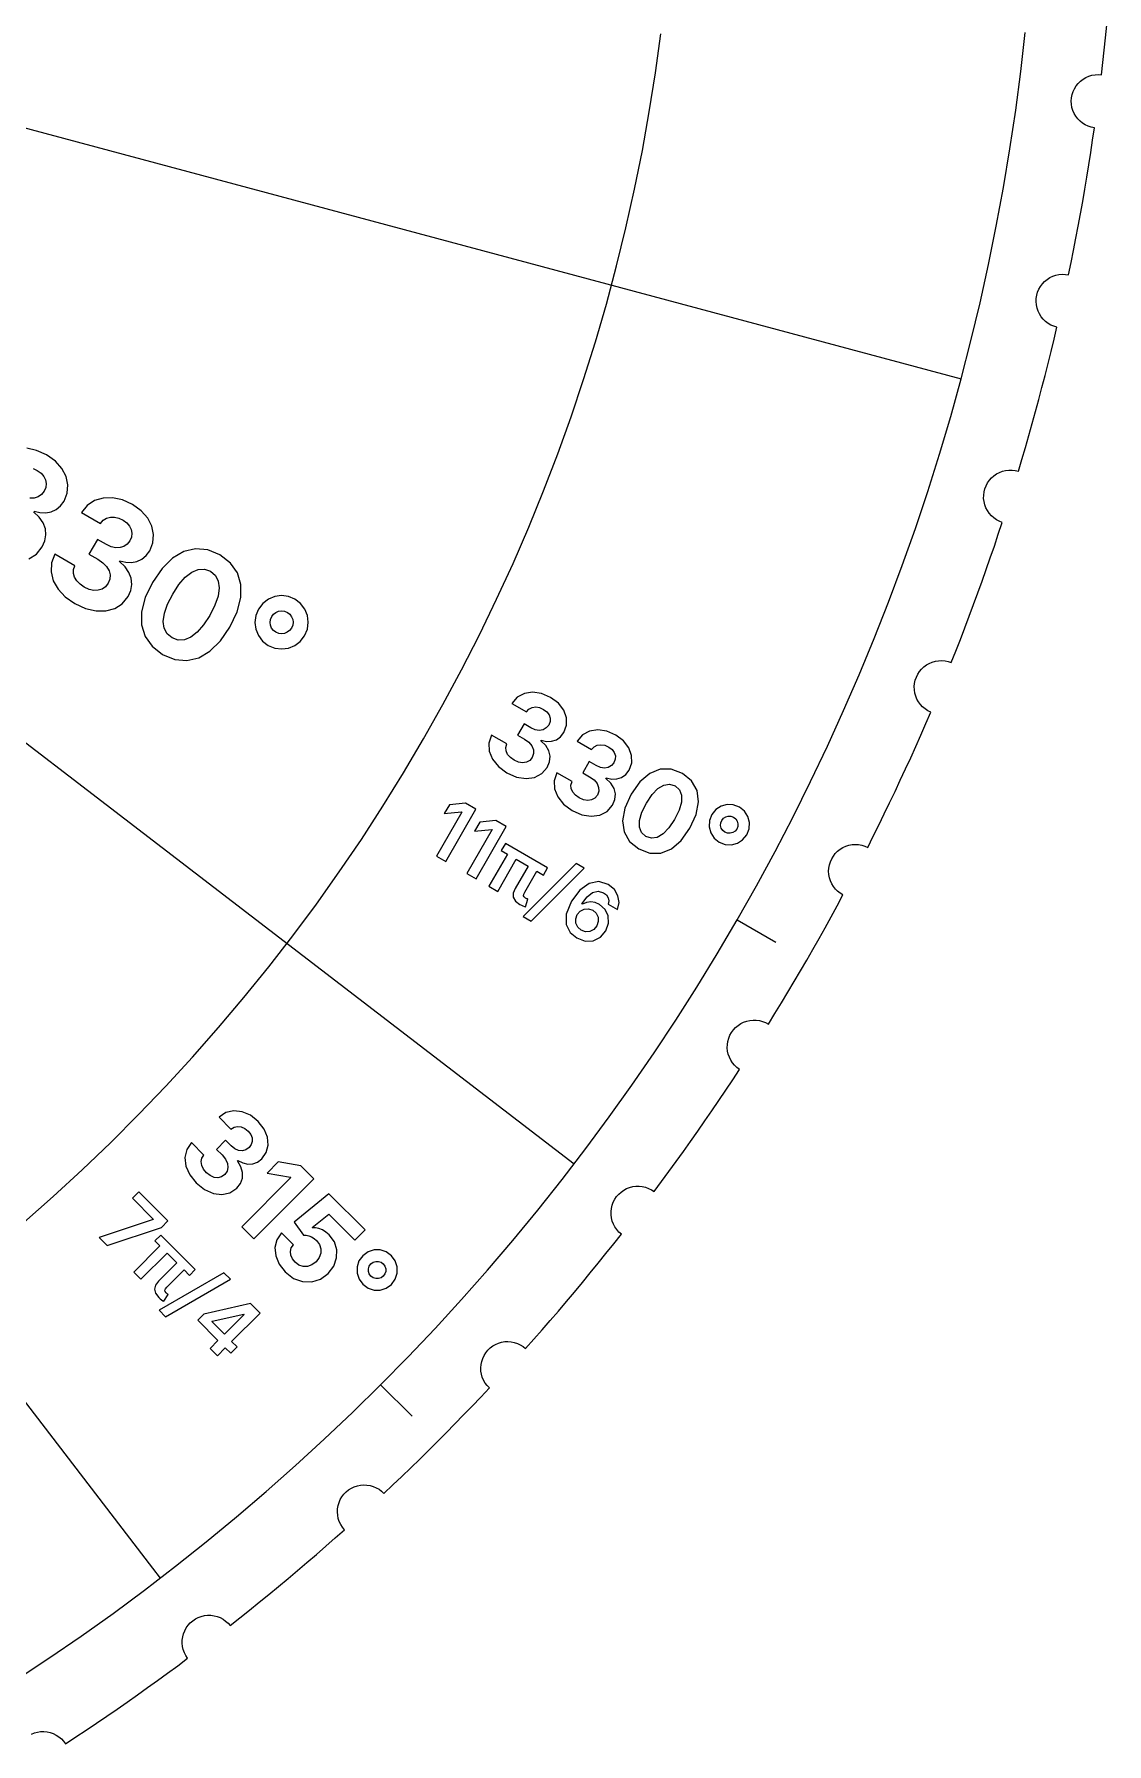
# Model space of a CAD drawing. Header units: millimetres. Extents: x 0 to 208, y 0 to 208.
# Drawn here: x 159.5 to 207.5, y 16.9 to 93.4 of the extents above; entities that cross this region are included whole.
import ezdxf

# ---------------------------------------------------------------- set-up
doc = ezdxf.new("R2010")
doc.units = ezdxf.units.MM
for name, color, linetype in [('CORTE', 1, 'CONTINUOUS'), ('GRAVAR', 7, 'CONTINUOUS'), ('MARCAR', 5, 'CONTINUOUS')]:
    doc.layers.add(name, color=color, linetype=linetype)

msp = doc.modelspace()

# ---------------------------------------------------------------- linework, layer by layer
at = {"layer": 'CORTE'}
msp.add_lwpolyline([(159.361, 17.369), (159.494, 17.424), (159.634, 17.462), (159.776, 17.483), (159.921, 17.487), (160.065, 17.473), (160.206, 17.442), (160.342, 17.394), (160.472, 17.331), (160.593, 17.252), (160.703, 17.16), (160.802, 17.054), (160.887, 16.938), (161.352, 17.243), (161.816, 17.551), (162.277, 17.862), (162.737, 18.175), (163.195, 18.49), (163.652, 18.808), (164.107, 19.128), (164.56, 19.451), (165.011, 19.776), (165.461, 20.104), (165.909, 20.434), (166.355, 20.766), (166.275, 20.886), (166.21, 21.015), (166.16, 21.151), (166.128, 21.292), (166.113, 21.435), (166.114, 21.579), (166.134, 21.723), (166.17, 21.862), (166.223, 21.997), (166.291, 22.124), (166.375, 22.242), (166.472, 22.349), (166.581, 22.443), (166.7, 22.524), (166.829, 22.59), (166.964, 22.64), (167.105, 22.673), (167.248, 22.69), (167.393, 22.688), (167.536, 22.67), (167.676, 22.635), (167.81, 22.583), (167.938, 22.515), (168.056, 22.432), (168.164, 22.336), (168.259, 22.227), (168.695, 22.572), (169.13, 22.919), (169.563, 23.269), (169.994, 23.621), (170.423, 23.975), (170.85, 24.331), (171.275, 24.69), (171.698, 25.051), (172.12, 25.414), (172.539, 25.78), (172.957, 26.148), (173.372, 26.518), (173.282, 26.63), (173.206, 26.753), (173.145, 26.884), (173.1, 27.021), (173.072, 27.163), (173.061, 27.307), (173.068, 27.451), (173.092, 27.593), (173.133, 27.732), (173.19, 27.864), (173.263, 27.989), (173.35, 28.104), (173.451, 28.208), (173.563, 28.299), (173.685, 28.376), (173.816, 28.437), (173.953, 28.483), (174.094, 28.511), (174.238, 28.523), (174.382, 28.517), (174.525, 28.494), (174.664, 28.454), (174.796, 28.397), (174.922, 28.325), (175.037, 28.239), (175.141, 28.139), (175.546, 28.521), (175.949, 28.904), (176.35, 29.29), (176.748, 29.678), (177.145, 30.069), (177.539, 30.461), (177.931, 30.855), (178.322, 31.252), (178.71, 31.65), (179.096, 32.051), (179.479, 32.454), (179.861, 32.859), (179.761, 32.963), (179.675, 33.078), (179.603, 33.204), (179.546, 33.336), (179.506, 33.475), (179.483, 33.618), (179.477, 33.762), (179.489, 33.906), (179.517, 34.047), (179.563, 34.184), (179.624, 34.315), (179.701, 34.437), (179.792, 34.549), (179.896, 34.65), (180.011, 34.737), (180.136, 34.81), (180.268, 34.867), (180.407, 34.908), (180.549, 34.932), (180.693, 34.939), (180.837, 34.928), (180.979, 34.9), (181.116, 34.855), (181.247, 34.794), (181.37, 34.718), (181.482, 34.628), (181.852, 35.043), (182.22, 35.461), (182.586, 35.88), (182.949, 36.302), (183.31, 36.725), (183.669, 37.15), (184.025, 37.577), (184.379, 38.006), (184.731, 38.437), (185.081, 38.87), (185.428, 39.305), (185.773, 39.741), (185.664, 39.836), (185.568, 39.944), (185.485, 40.062), (185.417, 40.19), (185.365, 40.324), (185.33, 40.464), (185.312, 40.607), (185.31, 40.752), (185.327, 40.895), (185.36, 41.036), (185.41, 41.171), (185.476, 41.3), (185.557, 41.419), (185.651, 41.528), (185.758, 41.625), (185.876, 41.709), (186.003, 41.777), (186.138, 41.83), (186.277, 41.866), (186.421, 41.886), (186.565, 41.887), (186.708, 41.872), (186.849, 41.84), (186.985, 41.79), (187.114, 41.725), (187.234, 41.645), (187.566, 42.091), (187.896, 42.539), (188.224, 42.989), (188.549, 43.44), (188.872, 43.893), (189.192, 44.348), (189.51, 44.805), (189.825, 45.263), (190.138, 45.723), (190.449, 46.184), (190.757, 46.648), (191.062, 47.113), (190.946, 47.198), (190.84, 47.297), (190.748, 47.407), (190.669, 47.528), (190.606, 47.658), (190.558, 47.794), (190.527, 47.935), (190.513, 48.079), (190.517, 48.224), (190.538, 48.366), (190.576, 48.506), (190.631, 48.639), (190.701, 48.766), (190.785, 48.882), (190.884, 48.988), (190.994, 49.082), (191.114, 49.161), (191.244, 49.225), (191.38, 49.274), (191.521, 49.305), (191.664, 49.32), (191.809, 49.317), (191.951, 49.297), (192.091, 49.26), (192.225, 49.206), (192.352, 49.137), (192.644, 49.61), (192.933, 50.085), (193.221, 50.561), (193.505, 51.039), (193.787, 51.519), (194.067, 52), (194.344, 52.483), (194.618, 52.967), (194.889, 53.452), (195.159, 53.939), (195.425, 54.427), (195.689, 54.917), (195.566, 54.992), (195.452, 55.081), (195.35, 55.183), (195.261, 55.297), (195.186, 55.421), (195.127, 55.552), (195.084, 55.69), (195.058, 55.832), (195.049, 55.976), (195.058, 56.12), (195.083, 56.262), (195.126, 56.4), (195.185, 56.532), (195.259, 56.656), (195.348, 56.77), (195.449, 56.873), (195.562, 56.962), (195.686, 57.038), (195.817, 57.098), (195.954, 57.141), (196.096, 57.168), (196.24, 57.178), (196.384, 57.17), (196.527, 57.146), (196.665, 57.104), (196.797, 57.046), (197.047, 57.543), (197.294, 58.041), (197.539, 58.541), (197.78, 59.042), (198.02, 59.544), (198.256, 60.048), (198.49, 60.553), (198.721, 61.059), (198.949, 61.566), (199.175, 62.074), (199.398, 62.584), (199.618, 63.095), (199.488, 63.159), (199.368, 63.238), (199.257, 63.331), (199.159, 63.436), (199.073, 63.553), (199.003, 63.679), (198.948, 63.813), (198.91, 63.952), (198.888, 64.094), (198.884, 64.239), (198.897, 64.383), (198.928, 64.524), (198.975, 64.66), (199.038, 64.79), (199.116, 64.911), (199.209, 65.022), (199.314, 65.121), (199.43, 65.207), (199.555, 65.278), (199.689, 65.334), (199.827, 65.373), (199.97, 65.396), (200.114, 65.401), (200.258, 65.388), (200.4, 65.359), (200.536, 65.312), (200.742, 65.829), (200.945, 66.347), (201.145, 66.866), (201.342, 67.386), (201.536, 67.908), (201.728, 68.43), (201.917, 68.953), (202.103, 69.477), (202.286, 70.003), (202.467, 70.529), (202.644, 71.056), (202.819, 71.584), (202.685, 71.637), (202.557, 71.705), (202.439, 71.788), (202.332, 71.884), (202.237, 71.993), (202.156, 72.112), (202.089, 72.241), (202.039, 72.376), (202.005, 72.516), (201.988, 72.66), (201.989, 72.804), (202.007, 72.947), (202.042, 73.087), (202.094, 73.222), (202.161, 73.35), (202.243, 73.469), (202.339, 73.576), (202.448, 73.672), (202.566, 73.754), (202.694, 73.821), (202.829, 73.872), (202.97, 73.907), (203.113, 73.924), (203.257, 73.925), (203.401, 73.907), (203.541, 73.873), (203.701, 74.406), (203.857, 74.94), (204.011, 75.474), (204.163, 76.01), (204.311, 76.546), (204.456, 77.083), (204.599, 77.621), (204.738, 78.159), (204.875, 78.698), (205.009, 79.238), (205.14, 79.779), (205.268, 80.32), (205.13, 80.361), (204.997, 80.418), (204.872, 80.49), (204.757, 80.577), (204.653, 80.677), (204.561, 80.789), (204.484, 80.911), (204.422, 81.041), (204.376, 81.178), (204.347, 81.319), (204.335, 81.463), (204.341, 81.607), (204.363, 81.75), (204.403, 81.889), (204.459, 82.022), (204.531, 82.147), (204.617, 82.263), (204.716, 82.368), (204.828, 82.46), (204.949, 82.538), (205.079, 82.6), (205.216, 82.647), (205.357, 82.677), (205.501, 82.69), (205.645, 82.685), (205.788, 82.663), (205.9, 83.208), (206.01, 83.753), (206.117, 84.299), (206.221, 84.846), (206.322, 85.393), (206.42, 85.941), (206.515, 86.489), (206.607, 87.037), (206.697, 87.586), (206.783, 88.136), (206.866, 88.686), (206.947, 89.236), (206.805, 89.265), (206.668, 89.31), (206.537, 89.371), (206.415, 89.447), (206.302, 89.538), (206.202, 89.641), (206.114, 89.756), (206.041, 89.881), (205.983, 90.013), (205.942, 90.151), (205.918, 90.294), (205.91, 90.438), (205.921, 90.582), (205.948, 90.724), (205.992, 90.861), (206.053, 90.992), (206.128, 91.115), (206.218, 91.228), (206.321, 91.329), (206.435, 91.418), (206.56, 91.491), (206.692, 91.55), (206.83, 91.592), (206.972, 91.617), (207.116, 91.625), (207.26, 91.616), (207.325, 92.168), (207.387, 92.721), (207.445, 93.274), (207.501, 93.828)], dxfattribs=at)
at = {"layer": 'GRAVAR'}
for points in [[(159.479, 72.086), (159.744, 72.022), (160.002, 72.013), (160.245, 72.061), (160.467, 72.165), (160.662, 72.324), (160.822, 72.539), (160.961, 72.891), (160.99, 73.262), (160.911, 73.635), (160.725, 73.995), (160.435, 74.324), (160.041, 74.609), (159.596, 74.81), (159.155, 74.905)], [(159.433, 73.991), (159.626, 73.903), (159.792, 73.783), (159.914, 73.642), (159.99, 73.486), (160.02, 73.32), (160, 73.149), (159.929, 72.98), (159.812, 72.831), (159.662, 72.729), (159.487, 72.675), (159.294, 72.67)], [(159.252, 69.953), (159.588, 70.168), (159.846, 70.486), (159.966, 70.758), (160.013, 71.032), (159.988, 71.303), (159.888, 71.567), (159.713, 71.819), (159.46, 72.054)]]:
    msp.add_lwpolyline(points, dxfattribs=at)
for points in [[(161.301, 67.953), (161.783, 67.732), (162.254, 67.623), (162.696, 67.625), (163.094, 67.735), (163.43, 67.95), (163.688, 68.268), (163.807, 68.54), (163.855, 68.814), (163.83, 69.085), (163.73, 69.349), (163.554, 69.601), (163.302, 69.835), (163.321, 69.867), (163.586, 69.803), (163.844, 69.795), (164.087, 69.843), (164.309, 69.946), (164.504, 70.106), (164.663, 70.321), (164.803, 70.673), (164.832, 71.044), (164.753, 71.417), (164.567, 71.776), (164.276, 72.106), (163.883, 72.391), (163.438, 72.592), (162.997, 72.687), (162.575, 72.677), (162.19, 72.564), (161.859, 72.349), (161.598, 72.032), (162.453, 71.539), (162.572, 71.68), (162.722, 71.773), (162.895, 71.818), (163.082, 71.818), (163.275, 71.773), (163.467, 71.685), (163.634, 71.565), (163.756, 71.424), (163.832, 71.268), (163.862, 71.102), (163.842, 70.931), (163.771, 70.762), (163.653, 70.612), (163.504, 70.51), (163.329, 70.457), (163.136, 70.452), (162.931, 70.497), (162.721, 70.593), (162.32, 70.825), (161.939, 70.165), (162.34, 69.934), (162.563, 69.778), (162.728, 69.606), (162.835, 69.422), (162.882, 69.233), (162.87, 69.043), (162.797, 68.86), (162.677, 68.708), (162.525, 68.604), (162.347, 68.549), (162.15, 68.544), (161.942, 68.589), (161.728, 68.687), (161.542, 68.817), (161.397, 68.967), (161.296, 69.132), (161.243, 69.305), (161.244, 69.479), (161.301, 69.65), (160.408, 70.165), (160.262, 69.776), (160.243, 69.375), (160.343, 68.978), (160.557, 68.599), (160.879, 68.253), (161.301, 67.953)], [(165.233, 65.683), (165.782, 65.455), (166.323, 65.405), (166.849, 65.528), (167.352, 65.821), (167.821, 66.28), (168.25, 66.901), (168.573, 67.583), (168.736, 68.221), (168.738, 68.804), (168.582, 69.323), (168.269, 69.768), (167.8, 70.129), (167.254, 70.354), (166.713, 70.402), (166.186, 70.277), (165.682, 69.983), (165.211, 69.524), (164.783, 68.903), (164.459, 68.221), (164.297, 67.585), (164.294, 67.003), (164.451, 66.486), (164.764, 66.043), (165.233, 65.683)], [(165.658, 66.418), (165.436, 66.605), (165.305, 66.853), (165.266, 67.159), (165.316, 67.519), (165.457, 67.927), (165.687, 68.381), (165.965, 68.808), (166.251, 69.135), (166.538, 69.361), (166.825, 69.481), (167.106, 69.494), (167.377, 69.397), (167.599, 69.21), (167.729, 68.96), (167.769, 68.652), (167.718, 68.29), (167.577, 67.879), (167.346, 67.423), (167.068, 66.997), (166.783, 66.672), (166.497, 66.449), (166.211, 66.33), (165.93, 66.319), (165.658, 66.418)], [(169.967, 66.084), (170.262, 65.962), (170.568, 65.923), (170.87, 65.963), (171.152, 66.078), (171.398, 66.264), (171.593, 66.517), (171.715, 66.814), (171.754, 67.122), (171.714, 67.425), (171.599, 67.708), (171.413, 67.955), (171.16, 68.151), (170.863, 68.272), (170.556, 68.311), (170.253, 68.269), (169.97, 68.152), (169.723, 67.965), (169.527, 67.71), (169.405, 67.415), (169.367, 67.108), (169.408, 66.807), (169.525, 66.525), (169.712, 66.279), (169.967, 66.084)], [(170.305, 66.668), (170.196, 66.754), (170.115, 66.861), (170.066, 66.982), (170.048, 67.112), (170.065, 67.243), (170.117, 67.37), (170.201, 67.479), (170.307, 67.56), (170.428, 67.61), (170.558, 67.627), (170.69, 67.61), (170.818, 67.558), (170.927, 67.474), (171.007, 67.368), (171.057, 67.247), (171.075, 67.117), (171.058, 66.984), (171.006, 66.856), (170.922, 66.748), (170.816, 66.668), (170.695, 66.619), (170.564, 66.602), (170.432, 66.617), (170.305, 66.668)], [(180.641, 60.385), (181.08, 60.194), (181.503, 60.125), (181.888, 60.176), (182.213, 60.344), (182.455, 60.625), (182.558, 60.873), (182.581, 61.122), (182.524, 61.367), (182.385, 61.6), (182.162, 61.816), (182.176, 61.84), (182.417, 61.787), (182.649, 61.795), (182.862, 61.864), (183.048, 61.994), (183.197, 62.184), (183.314, 62.508), (183.311, 62.848), (183.19, 63.184), (182.953, 63.494), (182.603, 63.758), (182.198, 63.932), (181.799, 63.99), (181.43, 63.934), (181.112, 63.765), (180.867, 63.485), (181.517, 63.11), (181.629, 63.235), (181.772, 63.306), (181.937, 63.327), (182.112, 63.298), (182.288, 63.222), (182.435, 63.11), (182.534, 62.977), (182.583, 62.829), (182.578, 62.675), (182.519, 62.52), (182.408, 62.388), (182.264, 62.308), (182.096, 62.281), (181.912, 62.309), (181.72, 62.392), (181.415, 62.568), (181.126, 62.066), (181.431, 61.891), (181.629, 61.747), (181.763, 61.586), (181.834, 61.415), (181.839, 61.242), (181.778, 61.074), (181.666, 60.94), (181.519, 60.859), (181.348, 60.831), (181.16, 60.859), (180.966, 60.943), (180.8, 61.063), (180.679, 61.205), (180.609, 61.359), (180.594, 61.519), (180.641, 61.675), (179.963, 62.067), (179.841, 61.71), (179.857, 61.344), (180.001, 60.989), (180.265, 60.663), (180.641, 60.385)], [(183.561, 58.699), (184, 58.508), (184.423, 58.439), (184.808, 58.49), (185.132, 58.658), (185.375, 58.939), (185.478, 59.187), (185.501, 59.437), (185.444, 59.681), (185.305, 59.914), (185.082, 60.13), (185.096, 60.154), (185.337, 60.101), (185.569, 60.109), (185.782, 60.178), (185.967, 60.308), (186.116, 60.499), (186.234, 60.822), (186.231, 61.162), (186.11, 61.498), (185.873, 61.808), (185.523, 62.072), (185.118, 62.246), (184.719, 62.304), (184.35, 62.248), (184.032, 62.079), (183.787, 61.799), (184.436, 61.424), (184.548, 61.549), (184.692, 61.62), (184.857, 61.641), (185.032, 61.612), (185.208, 61.536), (185.355, 61.424), (185.454, 61.291), (185.503, 61.143), (185.498, 60.989), (185.438, 60.834), (185.328, 60.702), (185.184, 60.622), (185.016, 60.596), (184.832, 60.623), (184.64, 60.706), (184.335, 60.882), (184.046, 60.381), (184.351, 60.205), (184.549, 60.061), (184.683, 59.9), (184.754, 59.73), (184.759, 59.557), (184.698, 59.389), (184.586, 59.254), (184.439, 59.173), (184.268, 59.145), (184.08, 59.173), (183.886, 59.257), (183.72, 59.378), (183.599, 59.519), (183.529, 59.674), (183.514, 59.833), (183.561, 59.989), (182.883, 60.381), (182.761, 60.024), (182.777, 59.659), (182.921, 59.303), (183.185, 58.977), (183.561, 58.699)], [(186.549, 56.974), (187.049, 56.783), (187.54, 56.785), (188.009, 56.975), (188.447, 57.348), (188.842, 57.9), (189.122, 58.518), (189.227, 59.085), (189.156, 59.589), (188.914, 60.016), (188.5, 60.353), (188.003, 60.542), (187.512, 60.538), (187.041, 60.347), (186.602, 59.973), (186.207, 59.421), (185.927, 58.803), (185.822, 58.237), (185.893, 57.735), (186.136, 57.31), (186.549, 56.974)], [(186.872, 57.533), (186.678, 57.709), (186.584, 57.951), (186.589, 58.255), (186.693, 58.615), (186.894, 59.025), (187.149, 59.405), (187.41, 59.676), (187.672, 59.834), (187.93, 59.875), (188.179, 59.797), (188.373, 59.62), (188.467, 59.376), (188.461, 59.07), (188.357, 58.708), (188.155, 58.297), (187.901, 57.917), (187.64, 57.648), (187.379, 57.492), (187.121, 57.453), (186.872, 57.533)], [(179.261, 58.758), (178.797, 59.026), (178.072, 58.955), (177.842, 58.557), (178.614, 58.634), (178.63, 58.625), (177.496, 56.66), (177.911, 56.42)], [(190.147, 57.279), (190.418, 57.175), (190.697, 57.161), (190.964, 57.233), (191.2, 57.384), (191.383, 57.608), (191.487, 57.88), (191.5, 58.161), (191.429, 58.43), (191.279, 58.666), (191.054, 58.849), (190.782, 58.953), (190.501, 58.966), (190.233, 58.893), (189.996, 58.741), (189.813, 58.515), (189.71, 58.244), (189.697, 57.965), (189.769, 57.697), (189.921, 57.462), (190.147, 57.279)], [(180.62, 57.973), (180.156, 58.242), (179.431, 58.171), (179.201, 57.772), (179.973, 57.849), (179.989, 57.84), (178.855, 55.875), (179.27, 55.635)], [(190.404, 57.723), (190.307, 57.803), (190.242, 57.905), (190.211, 58.02), (190.217, 58.14), (190.261, 58.256), (190.34, 58.353), (190.441, 58.419), (190.556, 58.449), (190.677, 58.444), (190.794, 58.399), (190.89, 58.32), (190.956, 58.219), (190.987, 58.104), (190.981, 57.983), (190.937, 57.866), (190.858, 57.77), (190.757, 57.705), (190.641, 57.675), (190.521, 57.68), (190.404, 57.723)], [(181.221, 54.494), (181.297, 54.455), (181.366, 54.425), (181.427, 54.405), (181.475, 54.391), (181.582, 54.736), (181.562, 54.74), (181.538, 54.749), (181.51, 54.762), (181.474, 54.781), (181.416, 54.829), (181.392, 54.885), (181.403, 54.954), (181.445, 55.041), (181.987, 55.981), (182.285, 55.809), (182.469, 56.128), (180.577, 57.22), (180.393, 56.902), (180.668, 56.743), (179.839, 55.307), (180.234, 55.079), (181.063, 56.515), (181.592, 56.209), (181.013, 55.207), (180.928, 54.998), (180.931, 54.811), (181.027, 54.644), (181.221, 54.494)], [(184.099, 56.112), (183.741, 56.318), (181.371, 53.954), (181.729, 53.747)], [(183.773, 52.993), (184.153, 52.856), (184.515, 52.871), (184.833, 53.027), (185.079, 53.311), (185.2, 53.65), (185.186, 53.98), (185.047, 54.271), (184.794, 54.493), (184.6, 54.575), (184.401, 54.605), (184.206, 54.582), (184.025, 54.505), (184.008, 54.515), (184.234, 54.83), (184.477, 55.023), (184.727, 55.088), (184.976, 55.017), (185.102, 54.916), (185.179, 54.791), (185.207, 54.649), (185.186, 54.498), (185.597, 54.261), (185.666, 54.573), (185.618, 54.879), (185.457, 55.156), (185.185, 55.38), (184.756, 55.513), (184.323, 55.431), (183.91, 55.139), (183.536, 54.641), (183.302, 54.058), (183.302, 53.592), (183.479, 53.239), (183.773, 52.993)], [(183.969, 53.335), (183.816, 53.471), (183.735, 53.649), (183.728, 53.846), (183.796, 54.039), (183.929, 54.193), (184.105, 54.283), (184.301, 54.3), (184.495, 54.236), (184.648, 54.102), (184.73, 53.928), (184.737, 53.733), (184.668, 53.538), (184.531, 53.378), (184.356, 53.287), (184.162, 53.27), (183.969, 53.335)], [(166.741, 42.035), (167.116, 41.736), (167.507, 41.561), (167.891, 41.51), (168.248, 41.588), (168.556, 41.797), (168.719, 42.01), (168.806, 42.245), (168.814, 42.496), (168.74, 42.757), (168.581, 43.023), (168.601, 43.043), (168.82, 42.929), (169.046, 42.877), (169.269, 42.888), (169.482, 42.966), (169.675, 43.112), (169.872, 43.394), (169.957, 43.723), (169.927, 44.079), (169.779, 44.44), (169.51, 44.785), (169.163, 45.058), (168.793, 45.217), (168.422, 45.258), (168.071, 45.178), (167.762, 44.971), (168.292, 44.441), (168.433, 44.532), (168.59, 44.564), (168.754, 44.541), (168.916, 44.468), (169.066, 44.349), (169.179, 44.203), (169.241, 44.048), (169.249, 43.893), (169.205, 43.745), (169.107, 43.611), (168.966, 43.512), (168.807, 43.472), (168.637, 43.49), (168.467, 43.564), (168.303, 43.694), (168.054, 43.943), (167.645, 43.534), (167.894, 43.285), (168.048, 43.095), (168.136, 42.905), (168.16, 42.722), (168.12, 42.553), (168.018, 42.407), (167.875, 42.306), (167.712, 42.265), (167.539, 42.283), (167.365, 42.358), (167.199, 42.489), (167.07, 42.649), (166.99, 42.817), (166.962, 42.985), (166.989, 43.142), (167.075, 43.281), (166.521, 43.835), (166.312, 43.522), (166.232, 43.165), (166.279, 42.784), (166.45, 42.401), (166.741, 42.035)], [(172.011, 42.212), (171.421, 42.801), (170.411, 42.978), (169.908, 42.475), (170.958, 42.295), (170.976, 42.277), (168.774, 40.075), (169.324, 39.525)], [(162.397, 39.593), (162.753, 39.237), (165.18, 40.039), (165.474, 40.334), (164.175, 41.633), (163.888, 41.346), (164.831, 40.403), (164.818, 40.39)], [(170.727, 38.05), (171.101, 37.764), (171.502, 37.616), (171.909, 37.604), (172.298, 37.727), (172.649, 37.985), (172.898, 38.316), (173.026, 38.675), (173.034, 39.042), (172.922, 39.394), (172.691, 39.711), (172.545, 39.835), (172.39, 39.929), (172.233, 39.991), (172.079, 40.021), (171.937, 40.017), (171.922, 40.032), (172.673, 40.641), (173.841, 39.472), (174.296, 39.927), (172.671, 41.552), (171.131, 40.271), (171.538, 39.691), (171.656, 39.691), (171.778, 39.667), (171.9, 39.62), (172.015, 39.551), (172.119, 39.463), (172.251, 39.285), (172.315, 39.09), (172.312, 38.887), (172.241, 38.689), (172.103, 38.506), (171.921, 38.369), (171.726, 38.298), (171.528, 38.295), (171.337, 38.358), (171.163, 38.486), (171.047, 38.635), (170.979, 38.797), (170.961, 38.964), (170.996, 39.124), (171.087, 39.269), (170.552, 39.804), (170.345, 39.494), (170.261, 39.142), (170.297, 38.77), (170.454, 38.399), (170.727, 38.05)], [(165.069, 36.902), (165.132, 36.844), (165.192, 36.798), (165.245, 36.762), (165.289, 36.737), (165.481, 37.042), (165.462, 37.052), (165.442, 37.066), (165.418, 37.086), (165.388, 37.114), (165.344, 37.175), (165.336, 37.235), (165.364, 37.299), (165.427, 37.372), (166.194, 38.14), (166.438, 37.897), (166.698, 38.157), (165.153, 39.702), (164.893, 39.442), (165.117, 39.218), (163.944, 38.045), (164.267, 37.722), (165.44, 38.895), (165.872, 38.463), (165.053, 37.644), (164.917, 37.465), (164.871, 37.283), (164.921, 37.097), (165.069, 36.902)], [(174.198, 37.496), (174.432, 37.325), (174.698, 37.24), (174.975, 37.24), (175.242, 37.325), (175.477, 37.494), (175.648, 37.73), (175.733, 37.998), (175.734, 38.276), (175.65, 38.543), (175.48, 38.778), (175.244, 38.949), (174.977, 39.033), (174.698, 39.033), (174.431, 38.947), (174.195, 38.776), (174.025, 38.541), (173.94, 38.275), (173.941, 37.998), (174.027, 37.731), (174.198, 37.496)], [(174.561, 37.858), (174.488, 37.961), (174.452, 38.076), (174.452, 38.195), (174.488, 38.31), (174.561, 38.41), (174.662, 38.484), (174.777, 38.521), (174.896, 38.521), (175.011, 38.484), (175.113, 38.41), (175.185, 38.309), (175.222, 38.195), (175.222, 38.075), (175.186, 37.96), (175.113, 37.858), (175.012, 37.786), (174.897, 37.75), (174.778, 37.75), (174.662, 37.786), (174.561, 37.858)], [(168.268, 37.72), (167.976, 38.012), (165.075, 36.341), (165.367, 36.049)], [(166.804, 35.895), (167.713, 34.987), (167.358, 34.632), (167.686, 34.304), (168.041, 34.659), (168.287, 34.413), (168.569, 34.694), (168.323, 34.94), (169.595, 36.213), (169.17, 36.638), (167.077, 36.168)], [(168.001, 35.262), (167.436, 35.827), (167.451, 35.843), (168.869, 36.16), (168.884, 36.145)]]:
    msp.add_lwpolyline(points, close=True, dxfattribs=at)
at = {"layer": 'MARCAR'}
for points in [[(158.682, 19.797), (160.143, 20.765), (161.587, 21.757), (163.014, 22.775), (164.422, 23.817), (165.812, 24.884), (167.184, 25.975), (168.536, 27.089), (169.868, 28.227), (171.181, 29.388), (172.473, 30.572), (173.744, 31.778), (174.994, 33.006), (176.222, 34.256), (177.428, 35.527), (178.612, 36.819), (179.773, 38.132), (180.911, 39.464), (182.025, 40.816), (183.116, 42.188), (184.183, 43.578), (185.225, 44.986), (186.243, 46.413), (187.235, 47.857), (188.203, 49.318), (189.144, 50.796), (190.06, 52.29), (190.949, 53.8), (191.812, 55.325), (192.648, 56.865), (193.457, 58.419), (194.239, 59.988), (194.993, 61.569), (195.72, 63.164), (196.419, 64.771), (197.089, 66.389), (197.731, 68.02), (198.345, 69.661), (198.93, 71.313), (199.486, 72.975), (200.013, 74.646), (200.511, 76.326), (200.979, 78.015), (201.418, 79.711), (201.827, 81.415), (202.206, 83.126), (202.555, 84.843), (202.875, 86.566), (203.164, 88.294), (203.423, 90.027), (203.652, 91.764), (203.85, 93.505)], [(159.018, 40.261), (160.341, 41.427), (161.639, 42.621), (162.912, 43.841), (164.159, 45.088), (165.379, 46.361), (166.573, 47.659), (167.739, 48.982), (168.877, 50.329), (169.987, 51.699), (171.068, 53.093), (172.119, 54.508), (173.141, 55.946), (174.132, 57.404), (175.092, 58.883), (176.022, 60.382), (176.919, 61.9), (177.785, 63.436), (178.618, 64.99), (179.419, 66.562), (180.186, 68.149), (180.921, 69.753), (181.621, 71.371), (182.287, 73.004), (182.919, 74.65), (183.516, 76.309), (184.079, 77.981), (184.606, 79.664), (185.098, 81.357), (185.555, 83.06), (185.975, 84.773), (186.36, 86.494), (186.709, 88.222), (187.021, 89.958), (187.297, 91.7), (187.536, 93.447)], [(144.086, 93.259), (200.979, 78.015)], [(136.924, 78.736), (183.653, 42.88)], [(129.264, 71.076), (165.12, 24.347)], [(190.949, 53.8), (192.681, 52.8)], [(174.994, 33.006), (176.408, 31.592)]]:
    msp.add_lwpolyline(points, dxfattribs=at)

doc.saveas('drawing.dxf')
